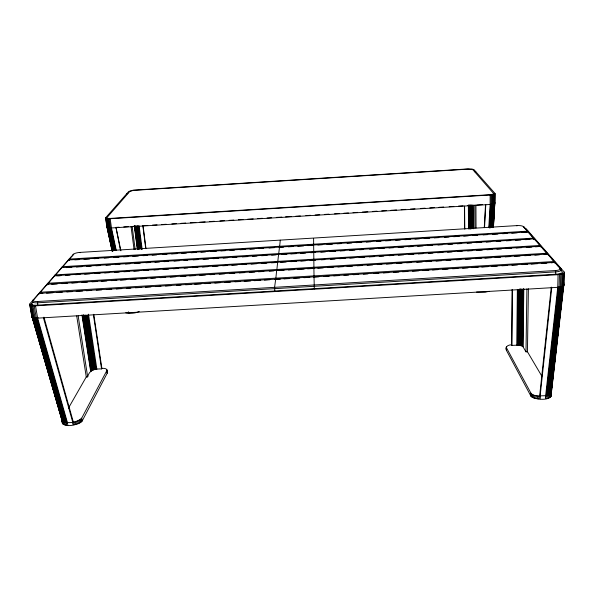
<?xml version="1.0" encoding="UTF-8"?>
<svg xmlns="http://www.w3.org/2000/svg" width="594" height="594" viewBox="0 0 594 594"><rect width="100%" height="100%" fill="white"/><g stroke="black" fill="none" stroke-linecap="round" stroke-linejoin="round"><path stroke-width="0.89" d="M488.817 227.42L490.132 204.462L490.139 194.995C491.505 194.661 494.683 195.04 494.884 193.31L473.982 169.617L471.822 168.986L467.901 168.919L133.153 190.184L128.712 191.483L105.569 217.872L106.905 227.324L110.484 228.022L490.132 204.462L493.406 203.935L494.973 202.962L494.884 193.31M490.132 204.462L491.134 204.373L491.141 194.914M491.134 204.373L492.077 204.247L492.084 194.787M492.077 204.247L492.923 204.091L492.938 194.632M492.923 204.091L493.644 203.898L493.666 194.446M493.644 203.898L494.23 203.683L494.245 194.238M494.23 203.683L494.654 203.452L494.676 194.015M494.654 203.452L494.995 193.54M106.608 371.569L107.291 372.304L107.195 373.203L82.158 420.998C78.282 425.401 59.964 429.351 62.058 419.267M62.303 423.232L62.533 422.089M550.883 394.089C552.517 401.351 534.318 400.059 530.873 396.05L506.437 350.371C504.64 346.547 508.516 344.683 511.62 344.847L511.924 345.396L518.391 345.121L521.948 345.931L523.032 346.799L525.994 351.848L527.442 351.767L528.393 288.766M506.385 346.859L506.303 349.925M506.437 350.371L506.318 347.304M511.62 344.847L512.11 289.471M511.924 345.396L512.429 289.946M516.758 345.114L517.359 289.657M517.567 345.092L518.191 289.627M518.391 345.121L519.037 289.642M519.201 345.196L519.876 288.773M519.98 345.322L520.671 288.87M520.708 345.485L521.413 289.003M521.369 345.693L522.089 289.174M521.948 345.931L522.675 289.375M62.689 422.854L31.898 316.357M522.423 346.205L523.18 288.677M522.787 346.495L523.544 289.375M523.032 346.799L523.811 288.714M525.994 351.848L526.908 288.855M530.873 396.05L530.925 393.154L506.459 347.75M531.288 396.606L530.925 393.154M531.92 397.134L531.964 394.238L531.34 393.711M532.744 397.624L532.788 394.72L531.964 394.238M533.731 398.047L533.783 395.144L532.788 394.72M534.867 398.403L534.919 395.493L533.783 395.144M536.107 398.671L536.167 395.76L534.919 395.493M537.422 398.849L537.473 395.938L536.167 395.76M538.758 398.93L538.81 396.012L537.473 395.938M540.08 398.908L540.132 395.99C542.827 395.262 551.64 396.992 551.202 392.025L551.084 396.606M545.589 398.604L545.648 395.686M546.851 398.477L546.918 395.559M548.024 398.262L548.091 395.344M549.056 397.958L549.131 395.04M549.933 397.564L550.007 394.654M550.616 397.111L550.69 394.201M551.336 396.057L551.418 392.589M555.791 274.005L555.598 270.537L37.585 301.5A6.088 1.775 -9.2 0 1 33.524 299.859A1.054 0.943 28.8 0 0 32.677 300.883L32.915 302.257M545.507 396.955L557.751 287.34L558.078 274.68L562.815 273.782L564.048 273.002L564.3 272.134L526.106 228.697L524.643 227.933M32.106 317.033L33.955 317.909L37.63 318.132L557.751 287.34L559.125 287.214L559.466 274.562M559.125 287.214L560.394 287.013L560.743 274.361M560.394 287.013L561.523 286.746L561.872 274.101M561.523 286.746L562.459 286.412L562.815 273.782M562.459 286.412L563.194 286.033L563.55 273.411M563.736 282.462L563.944 285.172L563.194 286.033M557.751 287.34L561.605 286.664L563.617 285.543L564.048 273.002M563.944 285.172L564.3 272.134M484.288 227.346L485.536 204.418M484.533 227.68L485.781 204.73M540.347 246.918L540.607 246.265A0.995 0.906 -30.1 0 1 541.557 247.134L541.468 247.059M489.27 227.383L490.599 204.425M489.887 228.222L491.283 204.351M490.466 227.235L491.81 204.277M491.075 227.123L492.426 204.165M491.632 226.99L492.99 204.046M492.04 226.878L493.406 203.935M492.426 227.643L493.859 203.794M492.805 227.472L494.238 203.631M493.035 227.584L494.49 203.504M493.265 227.405L494.72 203.334M493.31 227.621L494.824 202.673L493.473 227.064M313.892 268.191L314.048 277.086M563.402 286.004L563.609 284.17L550.957 395.604L551.121 394.913M67.679 423.5L37.63 318.132L33.145 317.76L32.024 317.114L31.868 316.253M313.639 244.988L313.773 252.554M539.686 395.604L551.277 287.11L551.744 287.696L539.998 397.26M31.824 316.699L29.7 304.477L30.042 303.579L71.451 256.534M546.198 395.983L558.39 287.288M547.052 395.856L559.318 287.169M547.713 395.73L560.038 287.051M548.47 395.53L560.855 286.872M549.16 395.285L561.605 286.664M549.665 395.062L562.139 286.471M550.2 394.758L562.718 286.219M550.638 394.431L563.186 285.937M550.987 393.176L551.202 391.342M551.514 388.595L551.833 385.848M552.153 383.1L552.368 381.266M552.687 378.519L552.999 375.772M553.318 373.025L553.534 371.191M553.957 367.53L554.172 365.696M554.492 362.949L554.803 360.202M555.123 357.454L555.338 355.62M555.657 352.873L555.977 350.126M556.288 347.379L556.504 345.545M556.927 341.877L557.142 340.05M557.462 337.295L557.773 334.548M558.093 331.801L558.308 329.974M558.627 327.22L558.947 324.473M559.258 321.725L559.578 318.978M559.793 317.144L560.112 314.397M560.432 311.65L560.743 308.902M561.063 306.155L561.278 304.321M561.597 301.574L561.917 298.827M562.236 296.079L562.548 293.332M562.763 291.498L563.082 288.751M550.816 395.055L563.483 285.699M551.098 395.218L563.906 284.816L563.617 285.543M112.155 251.381L107.031 226.782L112.348 250.95M547.23 254.522L547.49 254.098A1.025 0.928 -29.7 0 1 548.47 254.989L549.517 256.177M554.514 262.845L554.796 262.414A1.054 0.95 -29.2 0 1 555.798 263.328L558.397 266.275M516.921 225.906L517.107 225.586A5.212 1.351 -0.2 0 1 523.321 226.589A0.921 0.846 -31.5 0 1 524.146 227.071M533.909 239.1L534.11 238.87A0.965 0.884 -30.6 0 1 535.046 239.716L536.917 241.847M61.828 420.404C66.944 424.443 76.96 422.609 81.697 418.176L106.816 370.641C107.343 368.183 103.46 368.317 101.871 368.347L101.559 368.926C95.359 368.815 89.308 369.542 87.674 376.878L86.271 376.96L76.715 315.963M62.734 421.25L62.615 422.75M37.585 301.5L37.801 304.9M554.299 261.494L40.214 292.255A1.032 0.921 29.1 0 0 39.375 293.265L42.85 293.369M527.828 231.979L527.977 231.89A0.936 0.861 -31.1 0 1 528.86 232.484M106.994 226.834C107.039 228.482 110.202 227.851 111.464 227.985L116.283 250.527M527.628 231.163L69.387 259.081C69.572 260.766 68.162 259.452 68.978 260.558M68.414 408.16L86.583 376.403M547.037 253.23L48.151 283.234L47.995 284.222M68.444 259.972L527.977 231.89L533.367 238.023A0.965 0.876 -30.7 0 1 534.296 238.862L534.177 239.063M39.828 292.397L40.214 292.255L40.08 293.54M32.96 302.086L31.512 303.838L31.638 304.492L33.205 305.138L36.034 305.242L557.61 274.131L562.28 272.824L562.481 272.141L561.063 270.411M559.273 267.278L561.04 269.29A7.262 2.176 1.1 0 1 555.85 271.866L37.452 302.821A7.165 2.094 -9.2 0 1 32.677 300.883L54.834 275.661A0.973 0.876 29.9 0 1 55.636 274.725L61.88 267.619A0.943 0.854 30.3 0 1 62.697 266.684L73.723 254.15A5.138 1.314 -7.7 0 1 79.908 252.413L80.183 252.695M39.056 293.362L554.996 262.385M67.946 260.803L67.857 260.877A0.921 0.839 30.7 0 1 68.614 259.964A0.921 0.832 30.8 0 1 69.387 259.081L69.387 259.081M547.542 254.061L47.052 284.281M71.807 256.222L72.312 255.91M54.589 275.713L540.8 246.243M139.234 311.456C135.157 313.409 130.145 313.773 125.765 312.808M48.151 283.234L48.151 283.234A1.002 0.898 29.5 0 0 47.334 284.214L47.787 284.474M534.169 238.84L61.709 267.619M55.316 274.888L540.191 245.448L534.318 238.937M38.506 294.29L38.9 294.119M46.681 285.098L46.414 285.261A1.002 0.898 29.5 0 1 47.23 284.281L47.654 284.89M489.092 291.298L485.231 292.196L476.559 292.04M91.424 370.003L92.248 369.654M55.272 274.851C55.331 276.203 58.747 276.047 60.974 275.586M61.553 268.339L61.108 268.555A0.95 0.854 30.3 0 1 61.88 267.619L62.095 267.679M487.377 291.364L486.783 291.491M547.69 254.076L553.898 261.397A1.054 0.95 -29.2 0 1 554.907 262.31L551.395 262.838M544.104 254.544L547.653 254.106L542.552 248.255M535.446 246.829L540.755 246.369L537.867 242.931M126.73 193.733L127.844 193.659M474.636 171.725L475.779 171.651M105.569 217.872L106.772 218.607L110.18 218.718L490.139 194.995M115.429 227.42L119.127 227.19M123.752 226.908L128.378 226.618M132.997 226.329L137.622 226.047M143.169 225.698L147.795 225.416M152.413 225.126L157.039 224.836M161.657 224.547L166.283 224.265M171.829 223.916L176.455 223.634M181.073 223.344L185.699 223.054M190.325 222.772L195.872 222.423M199.569 222.193L205.116 221.852M209.741 221.562L214.36 221.28M219.906 220.931L224.532 220.641M229.158 220.359L233.776 220.07M238.402 219.78L243.02 219.498M247.646 219.208L253.193 218.867M257.818 218.577L262.437 218.288M267.062 218.005L271.688 217.716M276.307 217.426L281.853 217.085M285.551 216.855L291.097 216.506M295.723 216.223L300.349 215.934M305.895 215.592L310.514 215.303M315.139 215.013L319.765 214.731M324.383 214.441L329.009 214.152M334.556 213.81L339.181 213.521M343.8 213.231L348.426 212.949M353.044 212.659L357.67 212.37M362.295 212.088L367.842 211.739M372.46 211.457L377.086 211.167M381.712 210.877L386.33 210.595M390.956 210.306L396.502 209.957M401.128 209.675L405.747 209.385M410.372 209.095L414.991 208.813M420.545 208.464L425.163 208.182M429.789 207.893L434.407 207.603M439.033 207.321L443.659 207.031M449.205 206.682L453.823 206.4M458.449 206.111L463.075 205.821M467.693 205.539L472.319 205.249M476.937 204.96L482.491 204.618M79.908 252.413L517.107 225.586M74.807 259.868L79.403 259.585M83.999 259.303L89.516 258.969M94.112 258.687L98.708 258.405M104.225 258.071L108.821 257.789M113.432 257.506L118.963 257.165M123.574 256.883L128.178 256.601M132.789 256.318L138.32 255.984M142.931 255.702L147.542 255.42M152.153 255.138L156.779 254.856M162.325 254.514L166.944 254.232M171.569 253.95L177.116 253.616M181.734 253.334L186.36 253.051M190.986 252.769L196.421 252.435M200.95 252.153L205.487 251.878M210.922 251.544L216.364 251.217M220.894 250.935L225.423 250.661M229.96 250.386L234.496 250.104M239.954 249.77L245.404 249.443M249.948 249.161L254.492 248.886M259.036 248.604L263.588 248.329M269.037 247.995L274.495 247.661M279.054 247.386L283.613 247.104M288.172 246.829L293.221 246.517M297.78 246.243L303.66 245.879M307.811 245.626L312.778 245.322M317.842 245.01L322.408 244.735M326.975 244.453L332.462 244.119M337.036 243.837L341.609 243.562M347.096 243.228L351.663 242.946M356.237 242.664L361.724 242.33M366.312 242.055L370.894 241.773M376.396 241.439L380.984 241.157M385.565 240.874L390.154 240.592M395.656 240.258L400.237 239.976M404.826 239.701L410.343 239.36M414.939 239.078L419.542 238.795M424.138 238.521L429.655 238.179M434.251 237.897L438.847 237.622M444.364 237.281L448.975 236.999M453.586 236.716L459.117 236.382M463.728 236.1L468.339 235.818M472.95 235.536L477.561 235.254M483.093 234.912L487.711 234.63M492.337 234.348L497.883 234.014M502.502 233.732L507.128 233.449M511.753 233.167L517.3 232.826M521.926 232.544L526.544 232.261M68.013 260.439L69.491 260.35M66.29 267.619L71.829 267.278M76.448 267.003L81.994 266.661M86.613 266.379L91.231 266.097M95.849 265.822L100.468 265.54M106.014 265.199L110.647 264.917M115.273 264.634L119.906 264.352M125.468 264.018L130.093 263.736M134.727 263.454L140.288 263.112M145.842 262.778L150.386 262.503M154.93 262.221L159.474 261.947M164.018 261.672L168.562 261.397M174.012 261.063L179.47 260.729M184.014 260.454L187.645 260.231M193.117 259.897L198.582 259.563M203.141 259.288L208.605 258.954M213.164 258.68L218.629 258.345M223.188 258.071L227.747 257.789M232.313 257.514L236.88 257.239M242.367 256.905L247.847 256.571M252.42 256.289L256.987 256.014M261.553 255.732L267.04 255.398M271.607 255.123L276.195 254.841M281.422 254.522L286.924 254.187M290.86 253.95L296.354 253.616M300.675 253.356L305.524 253.059M310.766 252.74L315.347 252.457M320.849 252.123L325.445 251.849M330.049 251.566L335.565 251.232M340.162 250.95L344.758 250.668M349.361 250.393L354.878 250.052M359.474 249.777L363.149 249.554M369.609 249.161L374.22 248.879M378.831 248.596L384.363 248.262M388.973 247.98L393.584 247.698M398.195 247.416L403.734 247.082M408.353 246.8L412.971 246.517M417.597 246.235L423.151 245.901M427.769 245.619L432.395 245.337M437.949 244.995L442.567 244.721M448.121 244.379L452.658 244.104M457.202 243.83L461.738 243.547M467.181 243.221L471.725 242.946M476.262 242.664L481.712 242.337M486.248 242.062L490.785 241.78M496.25 241.454L500.801 241.171M506.266 240.837L510.818 240.563M515.369 240.288L520.834 239.954M525.386 239.679L529.937 239.397M65.526 275.312L70.07 275.037M75.527 274.703L80.071 274.428M84.623 274.153L90.08 273.819M94.624 273.544L100.082 273.218M104.648 272.943L109.207 272.661M114.679 272.334L119.238 272.052M123.797 271.777L129.269 271.451M133.828 271.168L139.308 270.842M143.874 270.56L148.448 270.285M153.935 269.951L158.509 269.676M163.083 269.401L168.57 269.067M173.144 268.785L178.631 268.458M184.118 268.124L187.793 267.901M192.374 267.627L197.884 267.293M202.472 267.01L207.974 266.676M212.563 266.402L218.065 266.067M222.653 265.785L227.242 265.511M231.838 265.228L237.362 264.894M241.958 264.62L246.562 264.337M251.165 264.063L256.682 263.729M261.286 263.446L266.803 263.112M271.406 262.83L276.945 262.496M280.635 262.273L286.174 261.939M290.674 261.664L296.324 261.323M300.831 261.048L305.554 260.766M310.061 260.491L315.6 260.157M321.139 259.823L324.844 259.593M330.398 259.259L335.031 258.977M339.657 258.694L345.218 258.36M349.844 258.078L354.477 257.796M359.103 257.521L364.664 257.18M369.208 256.905L374.666 256.578M379.21 256.304L383.761 256.021M389.211 255.695L393.763 255.42M398.307 255.145L403.764 254.811M408.308 254.536L413.78 254.202M418.339 253.928L422.906 253.653M428.378 253.319L432.937 253.044M437.496 252.769L442.968 252.435M447.527 252.16L452.086 251.886M457.573 251.552L462.147 251.277M467.641 250.943L472.215 250.668M476.789 250.386L482.276 250.052M486.85 249.777L492.337 249.443M496.911 249.168L501.499 248.893M506.088 248.611L511.59 248.277M516.179 248.002L521.681 247.668M526.269 247.386L531.779 247.052M51.693 284.244L57.187 283.917M61.769 283.642L67.27 283.308M71.852 283.034L77.354 282.699M81.935 282.425L87.429 282.091M92.011 281.816L97.527 281.482M101.203 281.259L106.72 280.925M111.316 280.65L116.832 280.316M120.508 280.093L126.025 279.767M130.621 279.484L136.13 279.15M140.741 278.876L146.273 278.541M150.883 278.267L155.494 277.985M160.105 277.71L165.637 277.376M170.248 277.094L175.779 276.759M180.383 276.485L185.937 276.151M189.635 275.928L195.181 275.594M199.807 275.312L205.353 274.977M209.979 274.695L214.597 274.421M219.223 274.138L224.77 273.804M229.314 273.53L234.764 273.203M239.308 272.928L244.765 272.601M249.302 272.327L254.759 272M258.39 271.777L263.84 271.451M269.29 271.116L273.849 270.842M278.408 270.567L284.066 270.225M288.432 269.966L294.097 269.624M297.743 269.401L304.121 269.023M307.566 268.815L313.238 268.466M317.797 268.191L323.277 267.864M327.851 267.59L333.338 267.255M337.912 266.981L343.399 266.647M347.052 266.431L352.539 266.097M357.113 265.822L362.6 265.488M367.174 265.214L372.683 264.879M377.272 264.605L381.853 264.33M386.442 264.055L391.943 263.721M396.532 263.446L402.034 263.112M406.623 262.838L411.211 262.555M416.728 262.229L422.252 261.895M425.928 261.672L431.452 261.338M436.055 261.063L441.572 260.729M446.176 260.447L450.772 260.172M456.296 259.838L460.907 259.563M465.525 259.281L471.064 258.947M475.675 258.672L481.214 258.338M484.904 258.115L491.364 257.722M495.054 257.499L500.594 257.165M505.219 256.89L510.773 256.556M514.478 256.326L520.032 255.992M524.658 255.717L530.212 255.383M534.845 255.101L539.471 254.819M46.547 293.146L53.022 292.76M56.72 292.538L62.273 292.203M66.892 291.929L72.438 291.595M76.143 291.372L82.611 290.986M86.293 290.763L91.751 290.436M96.295 290.162L101.745 289.835M106.296 289.56L111.746 289.233M116.29 288.959L121.748 288.632M126.292 288.365L130.836 288.09M135.395 287.815L141.773 287.429M145.426 287.214L150.891 286.887M155.45 286.612L160.922 286.278M165.481 286.011L170.953 285.677M176.425 285.35L180.999 285.075M185.573 284.801L191.06 284.474M194.713 284.251L201.121 283.873M204.774 283.65L210.269 283.323M214.835 283.048L220.329 282.714M224.911 282.44L230.413 282.113M235.001 281.838L240.503 281.504M244.171 281.281L250.594 280.895M254.269 280.68L260.692 280.294M264.36 280.071L269.869 279.744M274.473 279.462L280.338 279.113M284.021 278.89L289.545 278.564M293.8 278.304L299.673 277.955M303.92 277.695L309.801 277.346M313.483 277.123L319.008 276.789M323.619 276.514L329.165 276.18M333.783 275.906L339.323 275.571M343.941 275.297L348.559 275.015M353.178 274.74L358.717 274.406M363.335 274.131L367.953 273.856M373.411 273.53L378.861 273.195M383.397 272.928L388.847 272.601M393.391 272.327L398.841 272M402.48 271.777L407.93 271.451M412.466 271.183L418.844 270.797M422.49 270.582L428.868 270.196M432.514 269.98L437.978 269.646M442.537 269.379L448.002 269.045M452.561 268.778L458.026 268.443M462.585 268.169L468.072 267.842M471.725 267.627L478.125 267.241M481.786 267.018L488.179 266.639M491.839 266.416L497.327 266.09M501.893 265.815L507.38 265.481M511.961 265.206L517.463 264.879M522.052 264.605L527.554 264.271M531.222 264.055L537.637 263.669M541.305 263.446L546.807 263.12M29.7 304.477L31.905 305.702L35.521 305.836L558.078 274.68M37.622 317.515L38.15 317.493M129.581 312.756L128.044 312.741M538.81 396.012L540.132 395.99M534.377 239.523L535.046 239.716M555.056 263.097L555.798 263.328M39.315 293.31L39.635 293.748M533.731 238.105L62.697 266.684L62.563 267.604M547.995 254.804L548.47 254.989M527.576 231.2L523.321 226.589M533.679 238.142L533.575 239.182M546.985 253.274L540.607 246.265M554.247 261.538L553.898 261.397L554.143 262.674M524.858 228.133L528.2 231.972A0.936 0.854 -31.2 0 0 527.272 231.081L527.465 231.964M528.883 232.714L533.375 237.815M551.64 258.598L554.907 262.31M554.796 262.414L560.016 268.354A1.077 0.973 -28.9 0 1 561.04 269.29M39.204 293.332L39.234 293.369A1.032 0.921 29.1 0 0 38.395 294.379M527.279 351.492L541.817 376.128M55.064 275.906L54.804 275.75A0.973 0.876 29.9 0 0 53.965 276.433M33.955 317.909L64.004 422.245M33.45 317.783L63.521 422.082M32.915 317.597L63.268 422.735M32.484 317.374L62.853 422.453M32.009 316.015L62.036 419.891M31.898 316.342L62.585 422.2M36.123 318.146L66.038 422.594M35.44 318.109L65.399 422.542M34.66 318.028L64.672 422.423M37.014 318.146L67.115 423.507M43.429 317.79L73.017 423.195M43.941 317.151L73.433 422.423M276.656 270.5L275.735 279.388M277.643 262.266L276.767 270.671M278.571 254.499L277.725 262.08M280.271 240.199L279.544 247.356M109.244 227.97L114.093 250.505M108.695 227.918L113.551 250.445M108.301 227.866L113.164 250.378M107.87 227.777L112.934 251.18M112.578 251.062L107.514 227.665L106.222 218.473M106.92 226.96L112.132 250.794M111.011 227.999L115.837 250.549M110.35 228.014L115.184 250.549M109.831 228.007L114.679 250.542M120.909 250.809L115.978 227.383L120.456 250.274M30.346 305.219L32.47 317.471M29.752 304.039L32.024 317.114M34.192 305.88L36.308 318.161M32.967 305.836L35.091 318.117M31.742 303.475L32.046 305.219M31.905 305.702L34.029 317.976M31.014 305.494L33.145 317.76M35.521 305.836L37.63 318.124M63.142 421.733L63.617 424.569M62.489 421.361L62.971 424.19M61.828 419.854L62.526 423.745M67.33 422.275L67.805 425.111M66.105 422.289L66.58 425.133M64.976 422.2L65.451 425.044M63.981 422.015L64.456 424.851M75.26 421.636L75.72 424.472M73.96 421.851L74.421 424.695M72.676 421.978L73.144 424.821M79.841 419.921L80.301 422.757M78.861 420.448L79.321 423.284M77.747 420.916L78.208 423.752M76.537 421.317L76.997 424.153M81.697 418.176L82.158 420.998M81.281 418.77L81.734 421.591M80.658 419.357L81.111 422.186M78.156 315.882L87.674 376.878M85.336 315.147L93.711 369.758M84.608 315.369L92.998 370.003M83.799 314.701L92.352 370.277M83.212 314.969L91.78 370.582M82.722 315.251L91.313 370.901M82.343 315.54L90.949 371.235M81.942 314.917L90.696 371.562M88.491 314.189L96.859 369.193M87.823 315.176L96.065 369.26M87.006 315.288L95.263 369.379M86.197 315.436L94.476 369.55M93.763 314.315L101.871 368.347M93.429 314.82L101.559 368.926M106.913 369.75L107.343 372.742M106.668 369.357L107.046 371.911M106.816 370.641L107.195 373.203M108.286 218.755L109.578 228.014M107.469 218.703L108.761 227.955M106.772 218.607L108.071 227.858M105.702 217.627L107.128 227.532M110.18 218.718L111.464 227.977M109.199 218.755L110.484 228.022M275.653 279.477L274.591 287.333L274.844 291.283M128.386 311.798L128.594 313.276M132.165 226.604L135.165 249.48M131.059 226.67L134.066 249.547M136.687 226.18L139.635 248.997M136.145 226.314L139.1 249.138M135.655 226.463L138.617 249.294M135.113 225.705L138.202 249.465M134.771 225.869L137.86 249.636M134.511 226.032L137.489 248.901M134.348 226.195L137.325 249.079M139.122 225.846L142.174 249.554M138.506 225.891L141.558 249.606M137.882 225.965L140.823 248.775M137.266 226.062L140.214 248.871M143.065 225.698L145.99 248.708M142.82 225.616L145.723 248.418M279.47 247.379L278.645 254.336M314.026 277.168L314.323 288.929M313.84 260.313L313.922 268.043M313.595 238.38L313.669 244.914M313.751 252.591L313.855 260.261M540.035 246.555L539.812 245.359A0.988 0.898 -30.2 0 1 540.763 246.228M546.881 254.373L546.643 253.141A1.017 0.928 -29.7 0 1 547.623 254.024M464.582 206.17L464.783 229.165M464.404 206.281L464.605 228.549M468.993 204.989L469.156 228.905M468.354 205.019L468.532 228.935M473.047 204.789L473.18 228.801M472.891 205.569L473.024 228.645M472.638 205.435L472.772 228.497M472.297 205.309L472.43 228.363M471.874 205.205L472.015 228.244M471.384 205.116L471.532 228.141M470.842 205.049L470.99 228.987M470.248 205.004L470.403 228.935M469.624 204.989L469.787 228.905M475.928 204.908L476.032 227.999M474.799 204.975L474.918 228.066M73.329 254.744A6.044 1.552 -7.7 0 0 72.98 255.049A0.906 0.817 31 0 1 73.723 254.15M523.381 226.886A6.133 1.596 -0.2 0 1 523.886 227.131M560.016 268.354A6.178 1.841 1.1 0 1 555.598 270.537M493.688 193.57L492.649 194.275L489.887 194.706L110.447 218.399L107.789 218.317L106.838 217.738L129.819 191.409L133.294 190.392L468.094 169.142L472.854 169.691L493.688 193.57"/></g></svg>
